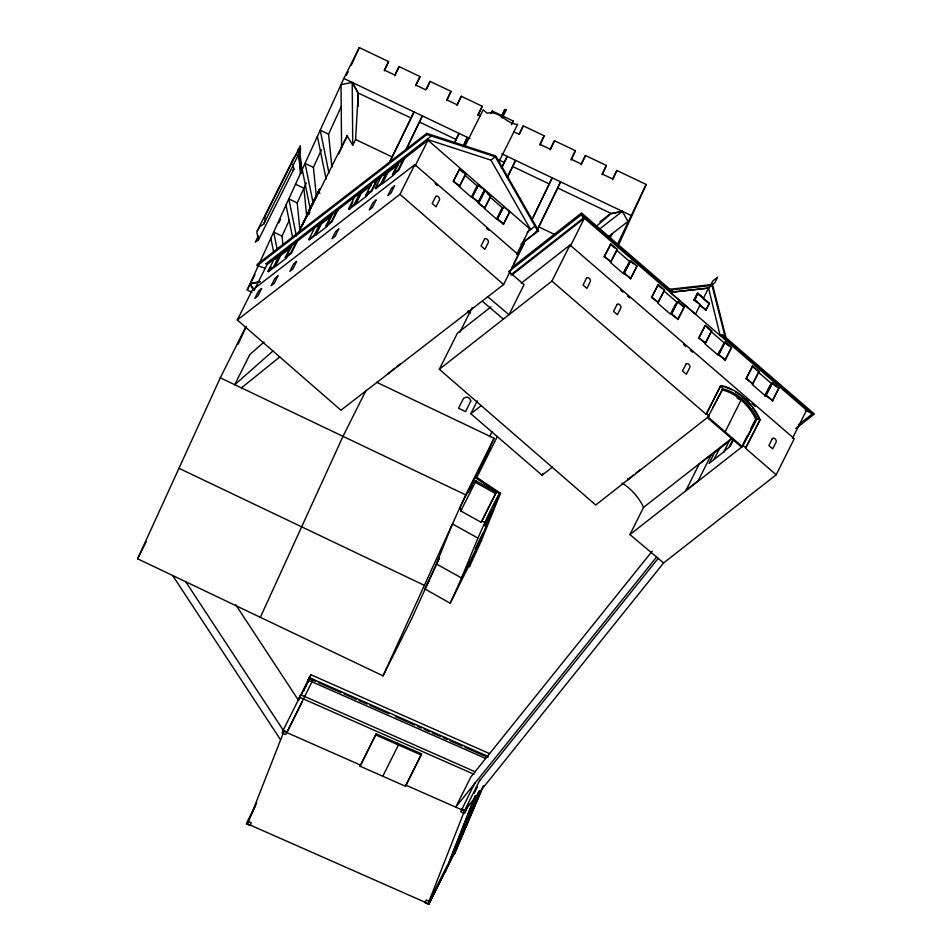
<?xml version="1.0" encoding="UTF-8"?>
<svg xmlns="http://www.w3.org/2000/svg" width="952" height="952" viewBox="0 0 952 952"><rect width="100%" height="100%" fill="white"/><g stroke="black" fill="none" stroke-linecap="round" stroke-linejoin="round"><path stroke-width="1.43" d="M347.063 135.803L352.752 145.168L355.596 139.504L358.25 92.844L352.216 82.443L341.018 84.621L341.566 147.346L347.492 136.005M257.266 230.836L260.051 226.469L263.644 224.148L265.132 220.9L264.87 216.485L300.308 145.727L300.558 150.142L299.083 153.391L295.477 155.711L293.573 158.425L257.266 230.836L256.909 232.823L258.492 239.761L255.255 242.225L258.539 235.679M292.347 162.066L292.692 160.079M307.615 683.06L310.828 674.718L489.364 753.532M308.555 681.62L310.828 674.718M247.52 821.159L251.233 822.79L250.15 825.562L246.437 823.92L256.683 802.881M283.196 730.172L282.113 732.945L285.826 734.575L313.053 679.585L309.352 677.955L283.196 730.172L286.909 731.814M298.357 699.982L300.677 694.746L475.262 771.822M298.5 700.279L300.677 694.746M303.7 691.104L309.269 677.574L487.959 756.376M305.473 687.249L309.269 677.574L312.494 680.442M360.082 766.217L376.183 733.837L421.581 753.877L421.153 754.984L405.493 786.257L360.082 766.217L376.183 733.837M396.639 744.167L397.079 743.06M405.493 786.257L421.581 753.877M475.06 782.52L460.708 811.782L464.409 813.413L468.396 805.463M521.244 283.196L569.998 245.021L794.277 438.693L776.201 474.774L663.603 562.953L464.433 810.985L428.126 903.591L247.651 823.92L283.958 731.314L185.711 581.72M429.828 901.639L426.115 899.997L425.032 902.77L428.733 904.4L455.032 851.29M464.409 813.413L468.812 804.023M475.096 795.86L445.262 871.937L475.25 796.146M452.378 855.158L474.393 800.085M478.82 791.136L453.866 854.765L478.963 791.421M470.252 489.364L475.191 477.119L500.216 493.85L500.502 493.291L475.476 476.547L459.507 508.487L461.589 509.653L460.804 510.962L481.177 522.303L496.361 492.279L475.976 480.927L475.179 482.236L495.564 493.576L481.177 522.303M471.18 487.222L475.476 476.547M475.096 477.357L499.348 493.576C479.677 528.646 467.468 567.059 450.153 603.211L424.901 588.955L439.55 557.503M450.153 603.211L468.931 565.714L480.427 540.546L499.348 493.576M480.427 540.546L481.2 541.057L500.502 493.291M454.342 851.231L479.868 790.636M482.831 787.09L454.556 853.694L483.414 785.721M504.738 109.777L506.214 109.873L504.738 109.777L501.644 116.156M471.085 487.019L472.287 484.306L468.325 492.232M298.285 149.524L300.987 173.288L302.046 171.181L299.606 149.738L298.285 149.524L300.558 174.216M251.994 292.288L247.211 290.003L343.839 78.445L359.285 47.6L388.606 61.582L384.37 70.853M278.865 222.863L280.554 219.15M351.264 65.164L359.285 47.6M282.899 244.724L282.042 236.084L289.444 219.876M300.082 231.669L297.202 202.895L306.342 182.891M316.457 197.588L313.422 167.374L321.443 149.809M331.903 167.266L328.595 134.172L341.209 106.564M439.158 558.479L411.395 619.264L383.049 675.861L137.624 558.788L220.293 377.813L245.997 326.465M238.143 344.16L246.163 326.607M338.841 153.843L342.541 145.739M394.842 75.851L399.078 66.581L420.022 76.565L415.786 85.835M411.169 118.096L413.989 111.919L389.404 162.649L411.169 118.096L357.928 92.891M426.448 89.309L430.066 81.36L451.01 91.356L446.774 100.614M406.29 149.309L422.367 115.906L405.54 150.618M457.043 105.517L461.268 96.247L482.212 106.243L477.975 115.501M454.306 143.454L459.019 133.387L454.485 142.74M260.336 617.324L343.006 436.349L366.08 390.272M491.053 113.681L492.267 111.039L513.211 121.023L511.998 123.665M502.466 166.433L507.178 156.366L501.359 168.385M519.625 133.756L523.255 125.819L544.199 135.803L539.962 145.073M507.69 176.917L515.556 160.364L507.142 177.715M550.232 149.964L554.457 140.706L575.401 150.69L571.164 159.96M532.346 219.031L552.208 177.845L531.502 220.566M513.854 263.835L523.921 243.593A19.778 13.483 24.5 0 0 524.243 239.892M518.483 254.838L414.834 164.601L252.173 290.277L237.298 319.979L340.935 410.217L503.608 284.541L523.921 243.593M557.753 188.02L560.585 181.844L535.988 232.574L557.753 188.02L611.612 213.712L622.358 211.308L627.915 221.483L608.257 236.798M581.22 164.755L585.456 155.485L606.388 165.481L602.164 174.74M383.049 675.861L465.718 494.885L494.064 438.277L376.683 382.287M476.167 477.452L494.064 438.277M612.636 179.738L616.86 170.468L646.182 184.462L618.229 245.664M609.792 238.821L612.243 233.442M477.773 538.023L452.45 523.933L436.325 563.941L461.649 578.043L480.712 539.974L481.474 540.486L469.419 566.845L469.693 566.285M617.503 244.259L646.182 184.462M317.742 193.185L318.373 191.602L308.46 211.142M309.519 213.034L309.924 212.177M317.123 194.505L319.598 189.043L300.856 227.611L309.602 210.166M317.444 193.958L315.85 197.207M315.933 197.147L316.695 195.541M314.398 200.348L315.172 198.754M308.65 214.843L309.091 213.95M314.541 199.932L312.185 204.93M462.862 146.727L467.396 137.386L463.315 146.156M313.267 202.562L312.077 205.013M501.228 116.941L504.953 109.278M502.275 118.024L506.214 109.873M311.494 206.346L310.221 208.916M311.518 206.144L302.593 223.994M399.911 364.652L400.257 363.95L396.925 366.532M640.042 470.288L640.387 469.586L635.96 473.049M263.644 224.148L299.083 153.391M258.492 239.761L293.918 169.016L292.859 164.244M346.373 75.279L348.206 71.65M247.211 290.003L254.934 274.581M254.041 290.515L267.25 264.132L265.989 263.716L431.327 135.981L495.326 156.771L537.702 230.979L538.57 230.681L495.754 155.926L426.793 133.363L257.099 264.466L257.23 265.644L265.596 268.381M268.059 271.201L274.152 259.027L279.674 254.589L280.197 255.029L274.105 267.203L268.583 271.641L268.059 271.201L273.581 266.762L279.674 254.589M268.583 271.641L271.022 266.774M285.267 257.373L291.36 245.211L296.881 240.773L297.405 241.201L291.312 253.375L285.779 257.813L285.267 257.373L290.788 252.935L296.881 240.773M285.779 257.813L291.883 245.64L291.36 245.211M297.988 233.823L347.218 135.505M287.433 255.731L286.171 258.254L274.902 266.953L280.602 255.576L290.741 247.746M137.624 558.788L146.191 541.676M388.606 61.582L384.358 70.079L394.83 75.065L399.078 66.581M308.781 239.535L314.886 227.361L320.407 222.923L320.919 223.363L314.826 235.537L309.305 239.975L308.781 239.535L314.315 235.096L320.407 222.923M325.989 225.707L332.081 213.545L337.615 209.107L338.127 209.547L332.034 221.709L326.512 226.148L325.989 225.707L331.51 221.269L337.615 209.107M326.512 226.148L332.605 213.986L338.127 209.547M328.154 224.065L326.893 226.588L315.636 235.287L321.336 223.91L331.463 216.08M348.634 208.893L354.727 196.719L360.249 192.28L360.772 192.72L354.68 204.894L349.158 209.333L348.634 208.893L354.156 204.454L360.249 192.28M349.158 209.333L352.811 202.026M420.022 76.565L415.762 85.061L425.818 89.857L430.066 81.36M365.842 195.065L371.935 182.903L377.456 178.464L377.98 178.893L371.887 191.066L366.353 195.505L365.842 195.065L371.363 190.626L377.456 178.464M366.353 195.505L368.186 191.852M368.638 192.161L366.734 195.945L355.477 204.644L361.177 193.268L371.316 185.438M375.326 188.222L381.419 176.049L386.94 171.61L387.464 172.05L381.371 184.224L375.838 188.663L375.326 188.222L380.848 183.784L386.94 171.61M375.838 188.663L377.67 185.009M392.522 174.394L398.626 162.233L404.148 157.794L404.659 158.222L398.567 170.396L393.045 174.835L392.522 174.394L398.055 169.956L404.148 157.794M393.045 174.835L398.531 163.887M394.699 172.752L393.426 175.275L382.168 183.974L387.869 172.598L398.007 164.767M451.01 91.356L446.762 99.841L457.019 104.744L461.268 96.247M237.298 319.979L399.959 194.315L414.834 164.601M415.012 166.148L428.233 139.754M482.212 106.243L477.963 114.728L480.474 115.93M464.802 146.477L483.176 109.789L487.079 113.181C499.729 110.111 506.036 124.034 517.614 124.414L498.586 162.411M459.661 168.909L453.568 181.07L459.614 186.199L453.152 181.404L459.661 168.909L465.718 174.026L459.423 186.77L471.347 197.159L477.047 185.771L465.123 175.382M491.053 113.455L492.267 111.039M459.209 186.532L465.718 174.026M472.002 197.373L478.511 184.866L484.556 189.995L478.463 202.169L472.002 197.373L478.511 184.866M511.379 124.664L513.211 121.023M387.666 374.112L394.699 368.245M478.047 202.502L484.556 189.995M484.818 190.781L478.713 202.954L484.77 208.083L478.309 203.288L484.818 190.781L490.863 195.91L484.568 208.643L496.504 219.031L502.204 207.655L490.268 197.266M523.255 125.819L519.007 134.303L513.985 131.911M484.354 208.417L490.863 195.91M497.146 219.257L503.656 206.751L509.713 211.88L503.62 224.041L497.146 219.257L503.656 206.751M544.199 135.803L539.951 144.299L550.208 149.19L554.457 140.706M503.203 224.386L509.713 211.88M663.603 562.953L629.95 534.572L741.572 447.166L707.324 417.595L595.702 505.012L439.336 369.281L457.4 333.2L491.065 306.83M459.911 332.141L472.144 307.698M516.615 254.6L529.836 228.206M298.464 700.303L308.269 680.716M575.401 150.69L571.152 159.186L581.196 163.982L585.456 155.485M287.135 731.969L302.165 701.933M246.437 823.92L255.588 805.642M552.529 467.027L542.057 475.238L470.835 413.739L477.285 400.851M606.388 165.481L602.14 173.966L612.612 178.964L616.86 170.468M439.336 369.281L551.934 281.102L569.998 245.021M570.188 246.568L584.361 218.27L806.582 410.157L792.409 438.455M489.507 436.778L492.16 431.482M476.797 477.487L497.36 436.421M460.804 510.962L475.976 480.927M424.901 588.955L428.769 581.232M604.211 256.731L610.839 243.974L617.193 249.364L610.97 261.776L604.211 256.731L610.839 243.974M624.084 271.653L626.547 266.75M616.61 250.221L629.558 261.407L623.417 273.676L610.47 262.49L617.193 249.364M624 273.51L630.629 260.765L636.983 266.155L630.759 278.567L624 273.51L630.629 260.765M630.355 278.9L636.983 266.155M382.787 776.237L398.448 744.964M542.057 475.238L542.997 473.346M658.141 284.696L651.93 297.107L658.284 302.498L651.513 297.44L658.141 284.696L664.496 290.086L657.772 303.2L670.72 314.386L676.872 302.117L663.913 290.943M658.486 301.594L664.496 290.086M670.779 313.601L675.075 305.009M671.303 314.219L677.931 301.475L684.286 306.865L678.074 319.277L671.303 314.219L677.931 301.475M677.657 319.61L684.286 306.865M696.424 302.141L694.175 300.201L697.852 293.359L709.454 303.355L705.765 310.197L699.803 305.057L706.194 309.864M694.175 300.201L697.852 293.359M697.435 293.692L703.48 298.214L697.542 293.049L694.282 299.559L700.22 304.723L695.472 314.208L670.886 292.871L673.302 292.204L581.541 212.962L511.878 267.512M703.48 298.214L708.55 288.087L712.465 284.505L669.911 289.265M710.561 285.35L712.715 281.042L717.606 277.222L714.916 282.589L711.977 284.886M705.765 310.197L709.454 303.355M627.88 479.82L633.758 474.786M698.72 338.091L705.349 325.346L711.703 330.737L705.491 343.148L698.72 338.091L705.349 325.346M464.671 810.366L479.772 780.223L479.534 780.842L658.225 558.312M474.12 793.421L477.44 786.804M711.703 330.737L704.992 343.862L717.939 355.036L724.079 342.768L711.132 331.593M430.744 898.355L447.131 865.63M428.733 904.4L454.616 852.73M717.998 354.251L719.831 350.574M718.51 354.882L725.15 342.125L731.505 347.516L725.281 359.927L718.51 354.882L725.15 342.125M629.95 534.572L643.564 507.38L731.933 438.182M724.865 360.261L731.505 347.516M551.934 281.102L706.158 414.287L720.747 385.655A43.007 27.715 51.9 0 1 760.124 419.665L745.535 448.297L776.201 474.774M706.158 414.287L720.747 385.655L722.77 388.975L724.948 389.451A39.52 25.466 51.9 0 1 755.817 416.107L757.007 418.547L760.124 419.665L746.178 447M742.262 446.619L757.007 418.547L742.262 446.619L708.026 417.047L709.323 414.465M712.572 407.992L722.77 388.975L708.026 417.047M685.761 490.875L699.089 464.267L711.239 454.747L711.929 455.342M746.059 378.801L752.687 366.056L759.042 371.447L752.818 383.858L746.059 378.801L752.687 366.056M697.923 481.343L711.239 454.747M725.15 431.839L741.084 399.995M742.203 399.126L743.274 396.996M719.296 448.761L714.488 452.652L709.062 463.481L713.881 459.59L719.474 448.797L729.256 441.145M732.374 438.194L729.482 440.526L723.937 451.76L714.167 459.411M724.579 451.795L724.056 451.355L728.875 447.464L733.099 439.039M729.994 446.702L733.611 439.479M765.932 393.735L770.239 385.143M764.706 396.187L771.406 383.489L758.458 372.303M765.848 395.592L772.477 382.835L778.831 388.226L772.607 400.637L765.848 395.592L772.477 382.835M741.572 447.166L747.403 435.504M750.652 429.031L755.186 419.963M772.203 400.97L778.831 388.226M495.564 493.576L496.361 492.279M652.215 551.125L470.835 776.999L455.734 807.141L656.654 556.944M292.657 170.479L293.918 169.016M264.013 342.042L249.829 354.56L234.739 384.703L272.938 351.014M596.666 226.04L611.16 213.486M241.451 387.904L279.757 356.952M759.042 371.447L752.318 384.572L765.265 395.758M280.197 255.029L274.676 259.468L274.152 259.027M294.085 243.867L297.405 241.201M317.611 226.029L320.919 223.363M358.559 194.494L360.772 192.72M373.553 182.451L377.98 178.893M384.144 174.716L387.464 172.05M401.351 160.888L399.138 162.661L398.626 162.233M509.344 271.177L581.731 214.509L672.469 292.859M510.843 274.83L583.005 218.317L584.361 218.27L511.974 274.95M470.835 413.739L481.307 405.528M693.568 299.82L695.876 298.024M672.647 292.062L708.55 288.087L720.128 335.497L722.604 334.783L814.376 414.025L795.801 428.567M686.118 490.161L698.268 480.641M798.502 424.759L812.508 413.787L721.771 335.437M599.962 221.828L610.506 213.617L622.358 211.308L599.236 229.337M257.23 265.644L426.924 134.541L431.327 135.981M371.589 183.819L267.012 264.608L265.989 263.716M373.934 181.999L399.792 162.03M403.315 159.305L427.995 140.241M490.97 160.138L530.609 229.587L426.972 139.349L490.97 160.138L495.326 156.771M527.087 232.3L534.976 226.219M522.493 242.736L537.702 230.979M521.018 244.248L538.57 230.681M259.967 281.602L250.031 283.827L253.506 290.181M260.098 281.863L250.031 283.827L254.196 289.932M670.732 289.979L712.048 285.362L725.186 337.008L720.45 334.854L722.604 334.783M672.576 292.109L708.55 288.087M805.237 410.217L806.582 410.157M721.652 389.856L723.829 390.332A39.52 25.466 51.9 0 1 754.698 416.988L755.888 419.415M311.542 679.549L315.612 681.346M318.325 682.548L341.387 692.735M344.1 693.925L356.322 699.315M359.035 700.517L367.175 704.111M369.888 705.313L388.88 713.691M395.663 716.689L414.667 725.079M417.381 726.281L421.45 728.078M424.164 729.268L429.59 731.672M432.303 732.861L440.443 736.455M443.156 737.657L447.238 739.454M449.951 740.656L462.16 746.047M464.873 747.237L487.936 757.423M308.031 680.049L485.33 758.316M299.44 697.221L474.025 774.285M375.743 734.944L421.153 754.984M461.791 809.01L465.504 810.652M283.137 730.946L360.522 765.111M405.921 785.15L464.433 810.985M343.839 78.445L470.05 138.647M501.871 153.831L630.736 215.307M419.546 122.082L456.198 139.563M499.05 160.019L504.358 162.542M512.735 166.54L549.387 184.022M355.596 139.504L392.236 156.985M538.82 226.909L554.528 234.406M328.595 134.172L320.217 130.174L328.928 172.943M313.422 167.374L305.045 163.375L313.184 203.288M317.813 192.292L319.908 193.292M295.525 184.224L303.902 188.222L306.782 216.996M297.202 202.895L288.825 198.897L296.381 235.953M282.042 236.084L273.664 232.098L277.151 249.198M220.293 377.813L465.718 494.885M178.964 468.301L424.39 585.373M806.439 410.812L812.508 413.787M481.974 520.994L484.83 522.588M610.422 244.307L614.659 247.901M630.212 261.098L633.389 263.787M657.725 285.029L661.961 288.623M677.515 301.808L683.869 307.198M707.062 327.476L711.299 331.07M724.734 342.458L728.97 346.052M752.27 366.389L757.566 370.887M772.06 383.168L776.297 386.762M604.615 256.385L610.97 261.776M624.405 273.176L630.759 278.567M671.719 313.886L678.074 319.277M699.137 337.758L705.491 343.148M718.927 354.537L725.281 359.927M746.463 378.468L752.818 383.858M766.253 395.258L772.607 400.637M459.245 169.242L463.279 172.657M478.094 185.2L481.117 187.77M487.424 193.684L490.447 196.243M472.418 197.04L478.463 202.169M497.563 218.924L503.62 224.041M508.463 271.344L524.088 284.589L508.999 314.731L487.793 296.762M482.176 301.106L503.406 319.098M703.064 298.547L709.026 303.688M694.591 299.868L700.22 304.723M620.692 290.181L622.941 292.121M627.428 295.989L629.677 297.928M683.548 344.457L685.785 346.385M690.283 350.265L692.52 352.204M746.392 398.721L748.641 400.661M752.009 403.577L755.376 406.48M706.574 413.965L709.145 416.179M743.381 445.75L745.952 447.964M468.277 310.685L470.514 312.613M467.575 311.459L469.836 313.41M627.547 478.523L628.225 479.106M435.112 183.641L437.349 185.58M486.472 228.349L488.709 230.301M399.959 194.315L503.608 284.541M235.715 604.734L298.25 699.934M172.645 575.496L280.614 739.859M643.564 507.38L642.374 504.941A39.52 25.466 51.9 0 0 631.938 490.911L628.772 487.959A39.52 25.466 51.9 0 0 622.013 482.985M581.731 214.509L583.005 218.317M712.465 284.505L726.043 337.746M317.397 136.35L326.108 179.119M302.224 169.551L310.364 209.464M286.005 205.073L292.68 237.857M270.844 238.274L273.748 252.53M299.344 152.094L299.832 156.378M300.32 160.674L300.808 164.958M426.793 133.363L426.924 134.541M358.214 106.505L358.095 93.213L352.216 82.443L352.752 145.168M720.331 385.988A43.007 27.715 51.9 0 1 724.067 386.798M725.329 387.178A43.007 27.715 51.9 0 1 731.707 389.784M735.503 391.915A43.007 27.715 51.9 0 1 739.24 394.437M740.156 395.128A43.007 27.715 51.9 0 1 751.08 405.885M752.544 407.789A43.007 27.715 51.9 0 1 759.708 419.987M737.074 397.888A39.52 25.466 51.9 0 1 739.299 399.626M523.576 242.712A19.778 13.483 24.5 0 1 523.207 245.14M261.55 288.515L257.968 295.941L254.815 298.369L258.48 291.133L261.55 288.515M277.901 275.89L274.307 283.315L271.165 285.743L274.819 278.508L277.901 275.89M296.572 261.467L292.978 268.892L289.836 271.32L293.49 264.073L296.572 261.467M338.733 228.896L335.14 236.322L331.986 238.75L335.651 231.503L338.733 228.896M376.028 200.075L372.446 207.5L369.293 209.928L372.958 202.681L376.028 200.075M394.556 185.759L390.963 193.196L387.821 195.624L391.474 188.377L394.556 185.759M470.776 400.982L465.587 411.645L458.555 408.277L463.553 398.281L466.325 397.103A3.963 2.701 24.5 0 1 469.848 398.781L470.776 400.982M489.899 449.035L482.033 465.123L489.899 449.035M488.388 518.078L484.782 525.956L492.708 509.451L488.388 518.078M478.915 541.557L475.31 549.435L483.235 532.918L478.915 541.557M435.611 196.683L432.208 203.478L436.028 206.81L439.431 200.003A2.606 1.678 52.3 0 0 438.313 196.755A2.606 1.678 52.3 0 0 435.611 196.683M484.461 239.214L481.069 246.009L484.877 249.341L488.293 242.546A2.606 1.678 52.3 0 0 487.174 239.297A2.606 1.678 52.3 0 0 484.461 239.214M586.456 278.27L583.052 285.065L586.884 288.385L590.288 281.59A2.606 1.678 51.9 0 0 589.169 278.341A2.606 1.678 51.9 0 0 586.456 278.27M616.956 304.616L613.552 311.411L617.384 314.731L620.799 307.924A2.606 1.678 51.9 0 0 619.669 304.688A2.606 1.678 51.9 0 0 616.956 304.616M685.94 364.188L682.536 370.971L686.368 374.291L689.772 367.496A2.606 1.678 51.9 0 0 688.653 364.259A2.606 1.678 51.9 0 0 685.94 364.188M772.286 438.741L768.883 445.536L772.715 448.856L776.118 442.061A2.606 1.678 51.9 0 0 774.999 438.812A2.606 1.678 51.9 0 0 772.286 438.741"/></g></svg>
